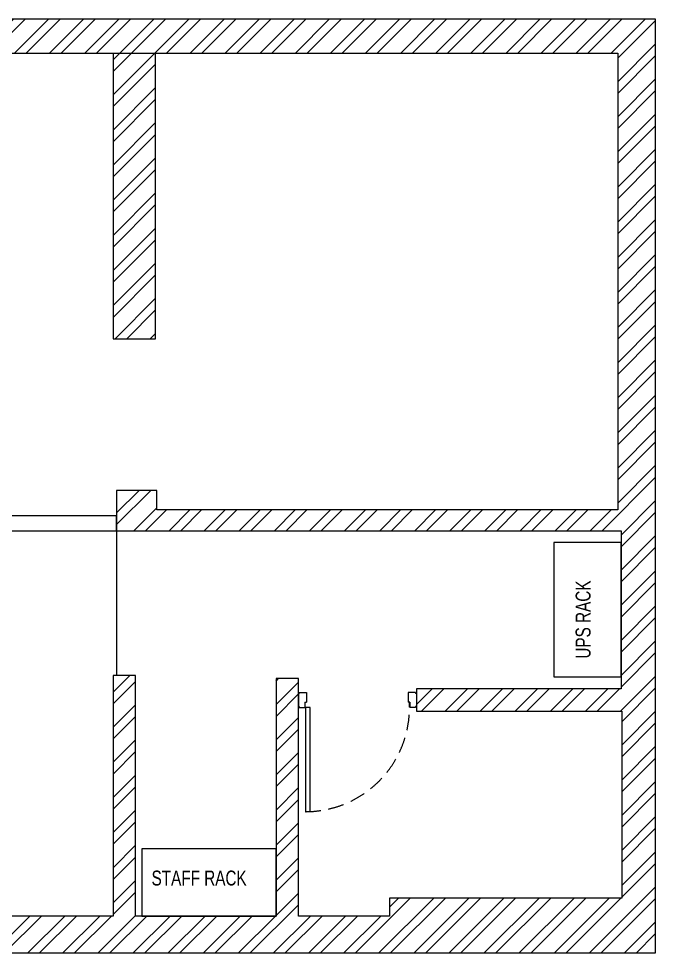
# Model space of a CAD drawing. Header units: feet. Extents: x 2743383 to 2765688, y -5729940 to -5723675.
# Drawn here: x 2761418 to 2765688, y -5729940 to -5723675 of the extents above; entities that cross this region are included whole.
import ezdxf

# ---------------------------------------------------------------- set-up
doc = ezdxf.new("R2010")
doc.units = ezdxf.units.FT
doc.header["$LTSCALE"] = 33
doc.header["$MEASUREMENT"] = 0
doc.linetypes.add('HIDDEN2', pattern=[4.7625, 3.175, -1.5875])
doc.layers.add('A-WALL', color=1, linetype='Continuous')
for name, color, linetype, lineweight in [('A-WALL HATCH', 251, 'Continuous', 0), ('Door', 2, 'Continuous', 13), ('LENS-DOOR', 34, 'Continuous', 20), ('LENS-PARTITION', 21, 'Continuous', 25), ('LENS-TEXT', 31, 'Continuous', 5), ('LENS_DIMENSION', 193, 'Continuous', 0), ('LK-FF&E WALL', 1, 'Continuous', 9)]:
    doc.layers.add(name, color=color, linetype=linetype, lineweight=lineweight)
doc.styles.add('LK TXT', font='GILC____.TTF', dxfattribs={"height": 100})

# ---------------------------------------------------------------- blocks, each defined once
blk = doc.blocks.new('A$Ce1b0a12a')
at = {"layer": 'A-WALL HATCH'}
h = blk.add_hatch(dxfattribs=at)
h.set_pattern_fill('ANSI32', color=256, scale=444)
h.set_pattern_definition([(45, (-3285845.67, 5466894.92), (-117.733279, 117.733279), []), (45, (-3285767.18, 5466894.92), (-117.733279, 117.733279), [])])
h.paths.add_polyline_path([(-18201, 5598), (-18201, 6015), (-18492, 6015), (-18492, 5598)])
h.paths.add_polyline_path([(-15721, 6125), (-15721, 6265), (-18066, 6265), (-18066, 6125)])
h.paths.add_polyline_path([(-3637, 6035), (-3637, 4119), (-3352, 4119), (-3352, 6035), (-252, 6035), (-252, 2973), (-3343, 2973), (-3343, 3103), (-3613, 3103), (-3613, 2833), (-230, 2833), (-230, 1773), (-1602, 1773), (-1602, 1623), (-225, 1623), (-225, 370), (-1783, 370), (-1783, 250), (-2394, 250), (-2394, 1841), (-2544, 1841), (-2544, 250), (-3487, 250), (-3487, 1863), (-3637, 1863), (-3637, 250), (-4873, 250), (-4873, 0), (0, 0), (0, 6265), (-3637, 6265), (-15311, 6265), (-15311, 6035)])
h.paths.add_polyline_path([(-5273, 0), (-5273, 240), (-8271, 240), (-8271, 0)], flags=17)
h.paths.add_polyline_path([(-8671, 0), (-8671, 240), (-11782, 240), (-11782, 0)], flags=17)
h.paths.add_polyline_path([(-12182, 0), (-12182, 240), (-15131, 240), (-15131, 0)], flags=17)
h.paths.add_polyline_path([(-15531, 0), (-15531, 230), (-18002, 230), (-18002, 0)])
h.paths.add_polyline_path([(-18402, 0), (-18402, 120), (-18402, 230), (-19995, 230), (-19995, 0)])
at = {"layer": 'A-WALL'}
for p, q in [((-15311, 6265), (-3637, 6265)), ((-3637, 6265), (0, 6265)), ((0, 6265), (0, 0)), ((-15311, 6035), (-3637, 6035)), ((-3637, 6035), (-3637, 4119)), ((-3637, 6035), (-252, 6035)), ((-3352, 4119), (-3352, 6035)), ((-252, 6035), (-252, 2973)), ((-3637, 4119), (-3352, 4119)), ((-3343, 3103), (-3613, 3103)), ((-3613, 3103), (-3613, 2833)), ((-3343, 2973), (-3343, 3103)), ((-252, 2973), (-3343, 2973)), ((-3613, 2833), (-230, 2833)), ((-3613, 2833), (-3613, 1863)), ((-230, 2833), (-230, 1773)), ((-3487, 1863), (-3637, 1863)), ((-3637, 1863), (-3637, 250)), ((-3487, 250), (-3487, 1863)), ((-2394, 1841), (-2544, 1841)), ((-2544, 1841), (-2544, 250)), ((-2394, 250), (-2394, 1841)), ((-230, 1773), (-1602, 1773)), ((-1602, 1773), (-1602, 1623)), ((-1602, 1623), (-225, 1623)), ((-225, 1623), (-225, 370)), ((-225, 370), (-1783, 370)), ((-1783, 370), (-1783, 250)), ((-3637, 250), (-4873, 250)), ((-2544, 250), (-3487, 250)), ((-1783, 250), (-2394, 250)), ((0, 0), (-4873, 0))]:
    blk.add_line(p, q, dxfattribs=at)
blk = doc.blocks.new('*U43')
at = {"layer": 'LENS-DOOR'}
for p, q in [((548117.5, 1779274.9), (548117.5, 1778576.4)), ((548117.5, 1779274.9), (548150.5, 1779274.9)), ((548150.5, 1778576.4), (548150.5, 1779274.9)), ((547405.3, 1778570.9), (547410.8, 1778570.9)), ((547405.3, 1778481.8), (547405.3, 1778570.9)), ((547410.8, 1778576.4), (547449.3, 1778576.4)), ((547410.8, 1778570.9), (547410.8, 1778576.4)), ((547449.3, 1778540.7), (547449.3, 1778576.4)), ((548117.5, 1778576.4), (548150.5, 1778576.4)), ((548191.8, 1778576.4), (548153.3, 1778576.4)), ((548153.3, 1778540.7), (548153.3, 1778576.4)), ((548191.8, 1778570.9), (548191.8, 1778576.4)), ((548197.3, 1778570.9), (548191.8, 1778570.9)), ((548197.3, 1778481.8), (548197.3, 1778570.9)), ((547449.3, 1778540.7), (547460.3, 1778540.7)), ((547460.3, 1778476.3), (547460.3, 1778540.7)), ((548142.3, 1778476.3), (548142.3, 1778540.7)), ((548153.3, 1778540.7), (548142.3, 1778540.7)), ((547405.3, 1778481.8), (547410.8, 1778481.8)), ((547410.8, 1778476.3), (547410.8, 1778481.8)), ((547410.8, 1778476.3), (547460.3, 1778476.3)), ((548191.8, 1778476.3), (548142.3, 1778476.3)), ((548191.8, 1778476.3), (548191.8, 1778481.8)), ((548197.3, 1778481.8), (548191.8, 1778481.8))]:
    blk.add_line(p, q, dxfattribs=at)
at = {"layer": 'LENS-DOOR', "color": 7, "linetype": 'HIDDEN2'}
blk.add_ellipse((548150.5, 1778576.4), major_axis=(-698.5, 0), ratio=1, start_param=-1.570791, end_param=0.051209, dxfattribs=at)

msp = doc.modelspace()

# ---------------------------------------------------------------- linework, layer by layer
at = {"layer": 'LENS-PARTITION'}
msp.add_lwpolyline([(2762075.5, -5727006.7), (2758800.5, -5727006.7), (2758800.5, -5727106.7), (2762075.5, -5727106.7)], close=True, dxfattribs=at)
at = {"layer": 'LK-FF&E WALL'}
for points in [[(2765008.5, -5727186.7), (2765008.5, -5728086.7), (2765458.5, -5728086.7), (2765458.5, -5727186.7)], [(2763144.5, -5729239.7), (2762244.5, -5729239.7), (2762244.5, -5729689.7), (2763144.5, -5729689.7)]]:
    msp.add_lwpolyline(points, close=True, dxfattribs=at)

# ---------------------------------------------------------------- block references
at = {"layer": 'Door', "rotation": 180}
msp.add_blockref('*U43', (3311491.8, -3949715.4), dxfattribs=at)
at = {"layer": 'LENS_DIMENSION'}
msp.add_blockref('A$Ce1b0a12a', (2765688.5, -5729939.7), dxfattribs=at)

# ---------------------------------------------------------------- texts
at = {"layer": 'LENS-TEXT', "color": 0, "linetype": 'Continuous', "ltscale": 3, "insert": (2765204.7, -5727702.6), "char_height": 100, "attachment_point": 5, "rotation": 90, "style": 'LK TXT'}
msp.add_mtext_dynamic_manual_height_columns('UPS RACK', width=1099.487, gutter_width=1, heights=[0], dxfattribs=at)
at = {"layer": 'LENS-TEXT', "color": 0, "linetype": 'Continuous', "ltscale": 3, "insert": (2762628.6, -5729435.9), "char_height": 100, "attachment_point": 5, "style": 'LK TXT'}
msp.add_mtext_dynamic_manual_height_columns('STAFF RACK', width=1099.487, gutter_width=1, heights=[0], dxfattribs=at)

doc.saveas('drawing.dxf')
